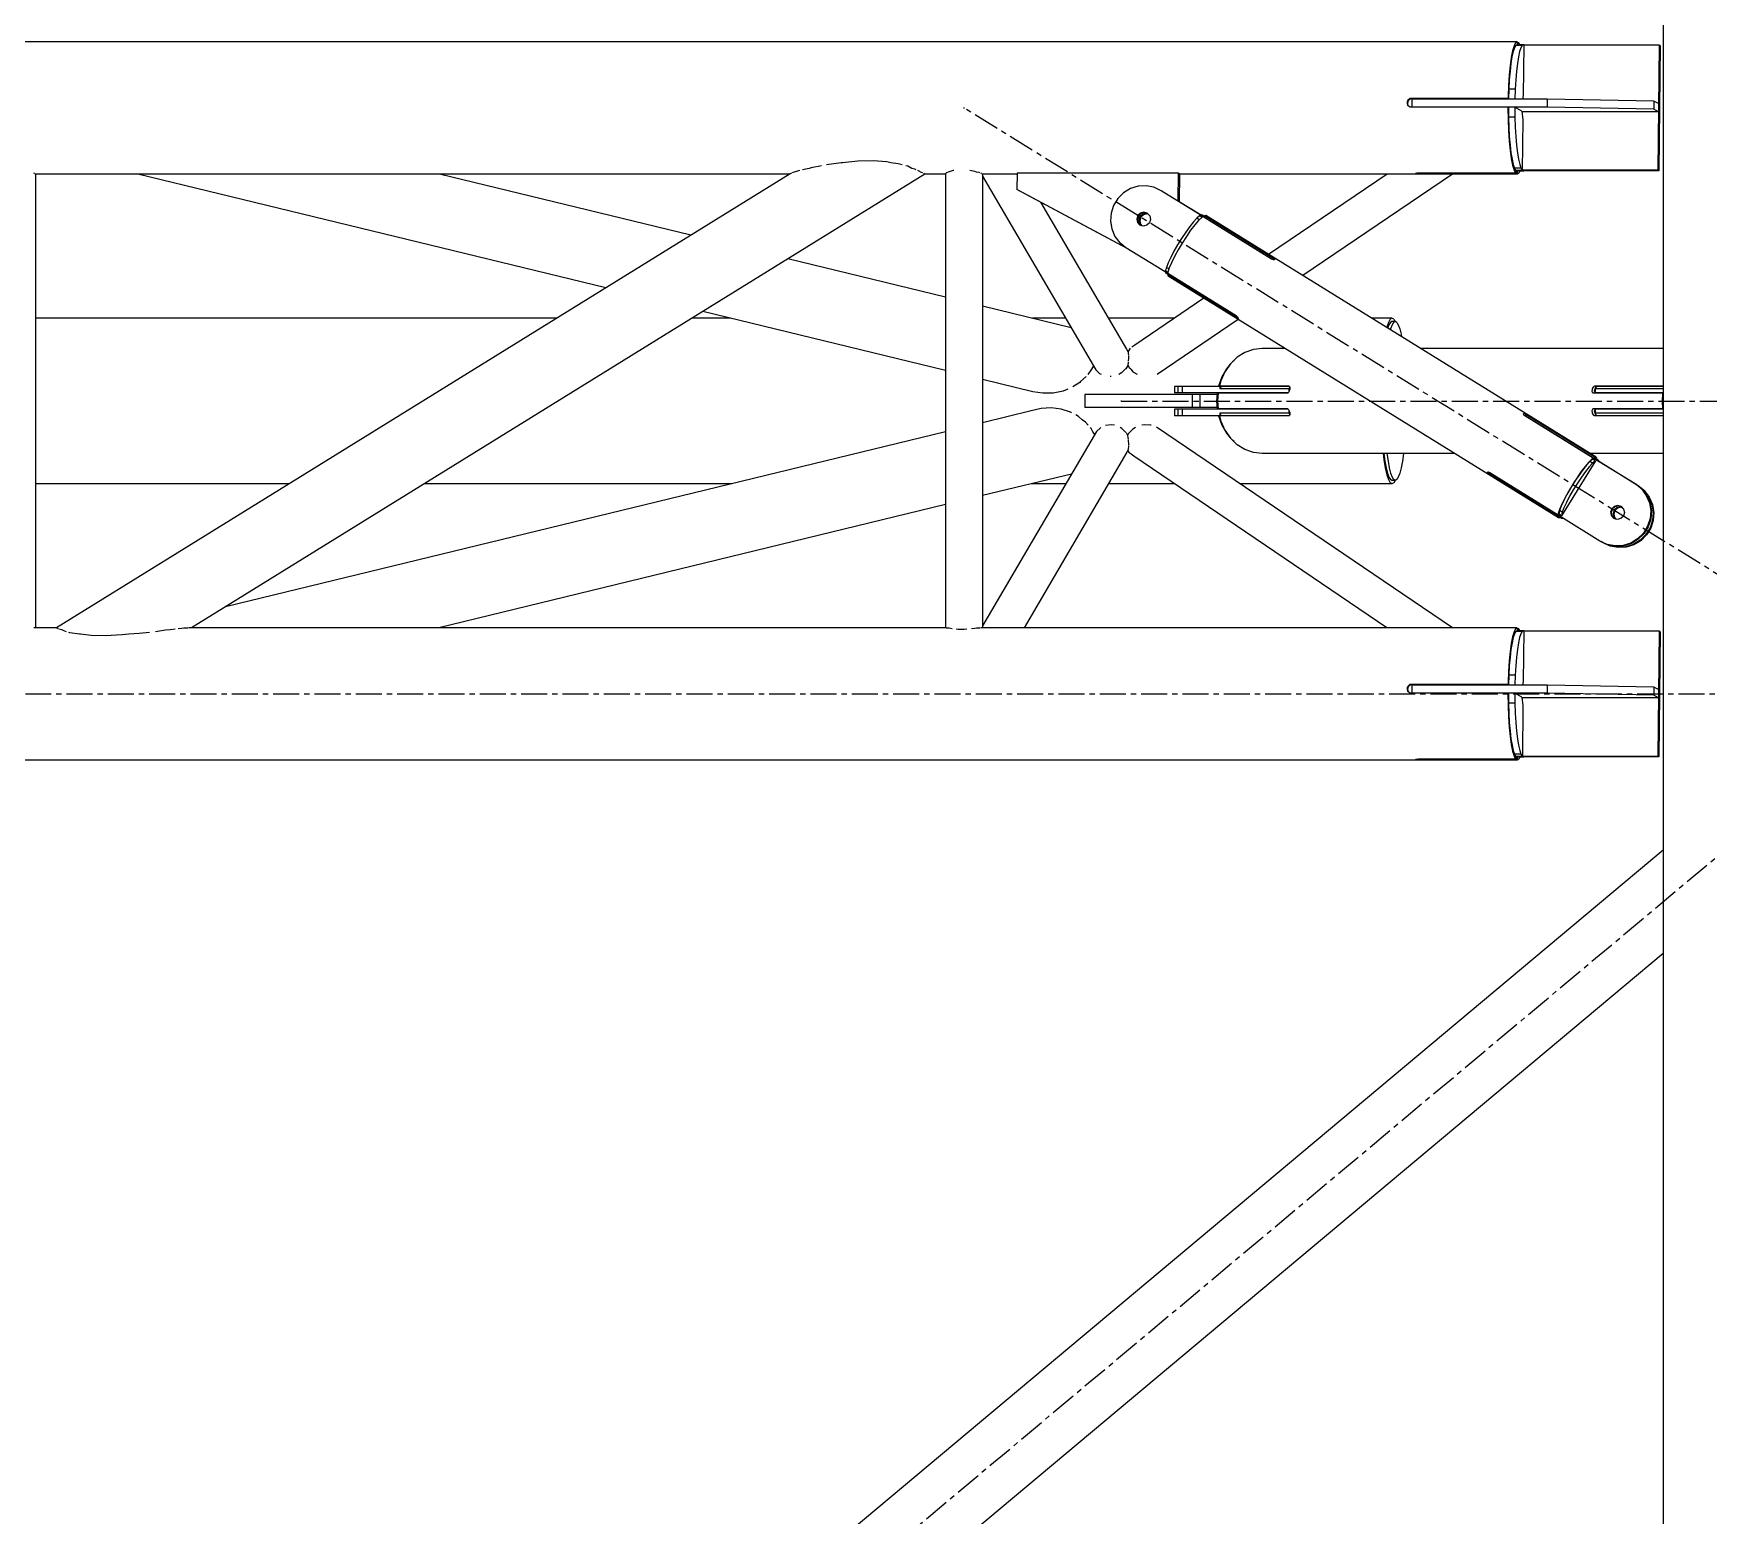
# Model space of a CAD drawing. Header units: millimetres. Extents: x 5143 to 30813, y 232 to 21408.
# Drawn here: x 11263 to 11778, y 13758 to 14213 of the extents above; entities that cross this region are included whole.
import ezdxf

# ---------------------------------------------------------------- set-up
doc = ezdxf.new("R2010")
doc.units = ezdxf.units.MM
doc.header["$LTSCALE"] = 0.25
doc.linetypes.add('CENTER', pattern=[50.8, 31.75, -6.35, 6.35, -6.35])
doc.linetypes.add('XKITLINE00', pattern=[0])

msp = doc.modelspace()

# ---------------------------------------------------------------- linework, layer by layer
at = {"color": 8, "linetype": 'XKITLINE00'}
for p, q in [((11763.8, 14354.32), (11763.8, 12689.51)), ((11718.96, 14210.57), (10454.1, 14210.57)), ((11717.16, 14205.83), (11716.82, 14203.32)), ((11717.39, 14205.98), (11717.07, 14203.97)), ((11717.56, 14207.86), (11717.16, 14205.83)), ((11717.76, 14207.6), (11717.39, 14205.98)), ((11718.01, 14209.35), (11717.56, 14207.86)), ((11718.15, 14208.77), (11717.76, 14207.6)), ((11718.48, 14210.27), (11718.01, 14209.35)), ((11718.57, 14209.47), (11718.15, 14208.77)), ((11718.96, 14210.57), (11718.48, 14210.27)), ((11719, 14209.67), (11718.57, 14209.47)), ((11720.55, 14209.47), (11718.57, 14209.47)), ((11718.99, 14210.55), (11718.96, 14210.57)), ((11718.99, 14210.55), (11718.99, 14209.67)), ((11719.37, 14210.32), (11718.99, 14210.32)), ((11720.98, 14209.67), (11719, 14209.67)), ((11719.37, 14205.98), (11719.05, 14203.97)), ((11719.37, 14210.32), (11719.36, 14209.67)), ((11719.45, 14210.27), (11719.37, 14210.32)), ((11719.74, 14207.6), (11719.37, 14205.98)), ((11719.45, 14210.27), (11719.75, 14209.67)), ((11720.14, 14208.77), (11719.74, 14207.6)), ((11720.55, 14209.47), (11720.14, 14208.77)), ((11720.98, 14209.67), (11720.55, 14209.47)), ((11720.98, 14209.67), (11720.81, 14194.11)), ((11762.58, 14209.61), (11720.98, 14209.61)), ((11762.58, 14209.61), (11762.16, 14171.13)), ((11762.92, 14209.42), (11762.51, 14170.94)), ((11762.92, 14209.42), (11762.58, 14209.61)), ((11716.82, 14203.32), (11716.54, 14200.42)), ((11716.79, 14201.6), (11716.57, 14198.94)), ((11717.07, 14203.97), (11716.79, 14201.6)), ((11718.77, 14201.6), (11718.55, 14198.94)), ((11719.05, 14203.97), (11718.77, 14201.6)), ((11716.33, 14197.22), (11716.21, 14193.8)), ((11716.41, 14196.06), (11716.31, 14193.03)), ((11716.54, 14200.42), (11716.33, 14197.22)), ((11716.57, 14198.94), (11716.41, 14196.06)), ((11718.39, 14196.06), (11716.41, 14196.06)), ((11718.39, 14196.06), (11718.3, 14193.03)), ((11718.55, 14198.94), (11718.39, 14196.06)), ((11685.18, 14192.2), (11685.13, 14191.85)), ((11685.13, 14191.85), (11685.17, 14191.51)), ((11685.17, 14191.51), (11685.3, 14191.18)), ((11685.32, 14192.53), (11685.18, 14192.2)), ((11685.34, 14192.11), (11685.29, 14191.76)), ((11685.29, 14191.76), (11685.33, 14191.41)), ((11685.3, 14191.18), (11685.51, 14190.9)), ((11685.54, 14192.8), (11685.32, 14192.53)), ((11685.33, 14191.41), (11685.46, 14191.09)), ((11685.48, 14192.43), (11685.34, 14192.11)), ((11685.46, 14191.09), (11685.67, 14190.81)), ((11685.7, 14192.71), (11685.48, 14192.43)), ((11685.79, 14190.69), (11685.51, 14190.9)), ((11685.81, 14193.02), (11685.54, 14192.8)), ((11685.88, 14190.65), (11685.67, 14190.81)), ((11685.98, 14192.93), (11685.7, 14192.71)), ((11686.11, 14190.55), (11685.79, 14190.69)), ((11686.14, 14193.15), (11685.81, 14193.02)), ((11686.3, 14193.06), (11685.98, 14192.93)), ((11686.45, 14190.51), (11686.11, 14190.55)), ((11686.49, 14193.2), (11686.14, 14193.15)), ((11686.3, 14193.06), (11686.14, 14193.15)), ((11686.65, 14193.11), (11686.3, 14193.06)), ((11716.17, 14190.51), (11686.45, 14190.51)), ((11686.65, 14193.11), (11686.49, 14193.2)), ((11716.2, 14193.2), (11686.49, 14193.2)), ((11686.61, 14193.03), (11686.58, 14190.54)), ((11716.29, 14190.54), (11686.58, 14190.54)), ((11686.63, 14190.51), (11686.58, 14190.54)), ((11716.31, 14193.03), (11686.61, 14193.03)), ((11716.32, 14193.11), (11686.65, 14193.11)), ((11689.11, 14193.11), (11689.11, 14193.03)), ((11716.17, 14190.51), (11716.16, 14190.27)), ((11716.29, 14190.44), (11716.17, 14190.51)), ((11716.21, 14193.8), (11716.2, 14193.2)), ((11716.32, 14193.13), (11716.2, 14193.2)), ((11718.27, 14190.54), (11716.29, 14190.54)), ((11716.29, 14190.54), (11716.32, 14187.44)), ((11716.32, 14193.03), (11716.31, 14193.03)), ((11718.3, 14193.03), (11716.31, 14193.03)), ((11720.41, 14189.32), (11718.27, 14190.54)), ((11718.27, 14190.54), (11718.3, 14187.44)), ((11728.18, 14190.54), (11718.28, 14190.54)), ((11728.21, 14193.03), (11718.3, 14193.03)), ((11718.3, 14193.03), (11718.3, 14193.03)), ((11720.81, 14194.11), (11720.64, 14193.03)), ((11728.21, 14193.03), (11728.18, 14190.54)), ((11760.98, 14189.91), (11728.18, 14190.54)), ((11761.01, 14192.4), (11728.21, 14193.03)), ((11761.01, 14192.4), (11760.98, 14189.91)), ((11762.38, 14191.62), (11761.01, 14192.4)), ((11762.38, 14191.62), (11762.36, 14189.13)), ((11716.16, 14190.27), (11716.21, 14186.75)), ((11716.21, 14186.75), (11716.33, 14183.33)), ((11718.3, 14187.44), (11716.32, 14187.44)), ((11716.32, 14187.44), (11716.41, 14184.42)), ((11718.3, 14187.44), (11718.39, 14184.42)), ((11720.41, 14189.32), (11720.73, 14186.63)), ((11762.36, 14189.13), (11720.44, 14189.13)), ((11720.73, 14186.63), (11720.56, 14171.07)), ((11762.36, 14189.13), (11760.98, 14189.91)), ((11716.33, 14183.33), (11716.54, 14180.12)), ((11716.41, 14184.42), (11716.57, 14181.54)), ((11716.54, 14180.12), (11716.82, 14177.23)), ((11716.57, 14181.54), (11716.8, 14178.89)), ((11718.39, 14184.42), (11718.55, 14181.54)), ((11718.55, 14181.54), (11718.78, 14178.89)), ((11716.8, 14178.89), (11717.07, 14176.53)), ((11716.82, 14177.23), (11717.16, 14174.72)), ((11717.07, 14176.53), (11717.4, 14174.52)), ((11718.78, 14178.89), (11719.06, 14176.53)), ((11719.06, 14176.53), (11719.38, 14174.52)), ((11263.44, 14170.15), (11263.13, 14170.25)), ((11263.44, 14170.15), (11263.6, 14169.98)), ((11263.72, 14169.99), (11263.6, 14169.98)), ((11263.72, 14169.99), (11263.64, 14170)), ((11263.72, 14169.99), (11263.72, 14030.57)), ((11495.45, 14169.97), (11263.72, 14169.97)), ((11495.62, 14170.09), (11270.09, 14030.57)), ((11438.93, 14135.02), (11295.16, 14169.97)), ((11536.96, 14169.99), (11311.58, 14030.57)), ((11465.09, 14151.2), (11387.85, 14169.97)), ((11495.96, 14170.25), (11495.62, 14170.09)), ((11496.41, 14170.48), (11496.15, 14170.35)), ((11496.8, 14170.56), (11496.41, 14170.48)), ((11498.5, 14171.11), (11496.8, 14170.56)), ((11501.41, 14171.74), (11499.37, 14171.31)), ((11502.06, 14171.92), (11501.41, 14171.74)), ((11505.2, 14172.55), (11502.06, 14171.92)), ((11511.27, 14173.45), (11506.8, 14172.85)), ((11511.69, 14173.48), (11511.27, 14173.45)), ((11516.36, 14173.97), (11511.69, 14173.48)), ((11521.11, 14174.07), (11516.36, 14173.97)), ((11525.25, 14173.75), (11521.11, 14174.07)), ((11526.49, 14173.48), (11525.25, 14173.75)), ((11528.81, 14173.16), (11526.49, 14173.48)), ((11530, 14172.85), (11528.81, 14173.16)), ((11531.71, 14172.4), (11531.13, 14172.55)), ((11532.99, 14171.74), (11531.71, 14172.4)), ((11533.86, 14171.53), (11532.99, 14171.74)), ((11534.33, 14171.31), (11533.86, 14171.53)), ((11535.46, 14170.79), (11534.77, 14171.11)), ((11535.46, 14170.79), (11535.62, 14170.56)), ((11536.32, 14170.35), (11535.62, 14170.56)), ((11536.56, 14170.25), (11536.73, 14169.98)), ((11536.96, 14169.99), (11536.73, 14169.98)), ((11536.96, 14169.99), (11536.93, 14170)), ((11543.31, 14169.97), (11536.94, 14169.97)), ((11543.45, 14170.25), (11543.31, 14170.11)), ((11543.31, 14170.11), (11543.31, 14030.57)), ((11543.59, 14170.4), (11543.54, 14170.35)), ((11544.16, 14170.57), (11543.59, 14170.4)), ((11544.4, 14170.71), (11544.16, 14170.57)), ((11545.66, 14171.08), (11544.4, 14170.71)), ((11545.88, 14171.11), (11545.66, 14171.08)), ((11552.36, 14170.77), (11550.77, 14171.12)), ((11552.87, 14170.57), (11552.36, 14170.77)), ((11553.62, 14170.43), (11552.87, 14170.57)), ((11553.84, 14170.35), (11553.62, 14170.43)), ((11554.43, 14170.15), (11554.13, 14170.25)), ((11554.43, 14170.15), (11554.59, 14169.99)), ((11554.71, 14169.99), (11554.59, 14169.99)), ((11554.71, 14169.99), (11554.62, 14170)), ((11554.71, 14169.99), (11554.71, 14030.57)), ((11565.29, 14169.97), (11554.71, 14169.97)), ((11565.29, 14170.22), (11565.24, 14165.23)), ((11614.82, 14170.22), (11565.29, 14170.22)), ((11614.82, 14170.22), (11614.72, 14161.71)), ((11615.23, 14169.98), (11614.82, 14170.22)), ((11615.23, 14169.98), (11615.14, 14161.46)), ((11718.96, 14169.97), (11615.24, 14169.97)), ((11678.99, 14169.97), (11642.57, 14145.27)), ((11699.07, 14169.97), (11653.07, 14138.78)), ((11687.78, 14170.17), (11687.69, 14170.14)), ((11687.69, 14170.14), (11687.69, 14170.11)), ((11687.79, 14170.08), (11687.69, 14170.11)), ((11687.95, 14170.2), (11687.78, 14170.17)), ((11687.97, 14170.05), (11687.79, 14170.08)), ((11688.2, 14170.21), (11687.95, 14170.2)), ((11688.22, 14170.03), (11687.97, 14170.05)), ((11688.51, 14170.23), (11688.2, 14170.21)), ((11688.52, 14170.01), (11688.22, 14170.03)), ((11688.85, 14170.23), (11688.51, 14170.23)), ((11688.86, 14170), (11688.52, 14170.01)), ((11718.56, 14170.23), (11688.85, 14170.23)), ((11688.87, 14170.23), (11688.86, 14170)), ((11689.22, 14170), (11688.86, 14170)), ((11689.22, 14170.23), (11689.22, 14170)), ((11718.93, 14170), (11689.22, 14170)), ((11717.16, 14174.72), (11717.56, 14172.69)), ((11717.4, 14174.52), (11717.77, 14172.92)), ((11717.56, 14172.69), (11718.01, 14171.2)), ((11717.77, 14172.92), (11718.16, 14171.76)), ((11718.01, 14171.2), (11718.48, 14170.28)), ((11720.15, 14171.76), (11718.16, 14171.76)), ((11718.16, 14171.76), (11718.58, 14171.07)), ((11718.56, 14170.23), (11718.48, 14170.28)), ((11718.57, 14171.09), (11718.56, 14170.23)), ((11762.51, 14170.94), (11718.57, 14170.94)), ((11720.56, 14171.07), (11718.58, 14171.07)), ((11718.93, 14170.94), (11718.93, 14170.88)), ((11718.94, 14170.88), (11718.93, 14170)), ((11720.91, 14170.88), (11718.93, 14170.88)), ((11718.96, 14169.97), (11718.93, 14170)), ((11719.45, 14170.28), (11718.96, 14169.97)), ((11719.38, 14174.52), (11719.75, 14172.92)), ((11719.75, 14170.88), (11719.45, 14170.28)), ((11719.75, 14172.92), (11720.15, 14171.76)), ((11720.15, 14171.76), (11720.56, 14171.07)), ((11762.16, 14171.13), (11720.56, 14171.13)), ((11720.91, 14170.94), (11720.91, 14170.88)), ((11721.02, 14170.94), (11720.91, 14170.88)), ((11762.51, 14170.94), (11762.16, 14171.13)), ((11554.71, 14169.34), (11589.55, 14109.83)), ((11565.65, 14165), (11565.24, 14165.23)), ((11599.16, 14147.12), (11565.24, 14165.23)), ((11565.65, 14165.01), (11565.65, 14165)), ((11599.32, 14147.02), (11565.65, 14165)), ((11600.14, 14165.5), (11598.02, 14164.23)), ((11602.5, 14166.23), (11600.14, 14165.5)), ((11604.96, 14166.37), (11602.5, 14166.23)), ((11607.37, 14165.91), (11604.96, 14166.37)), ((11609.6, 14164.88), (11607.37, 14165.91)), ((11622.44, 14156.94), (11609.6, 14164.88)), ((11572.5, 14161.36), (11598.97, 14116.15)), ((11594.95, 14160.37), (11594.18, 14158.01)), ((11596.25, 14162.49), (11594.95, 14160.37)), ((11598.02, 14164.23), (11596.25, 14162.49)), ((11621.84, 14157.36), (11615.14, 14161.5)), ((11621.84, 14157.35), (11615.14, 14161.49)), ((11594.18, 14158.01), (11593.99, 14155.54)), ((11593.99, 14155.54), (11594.4, 14153.11)), ((11602.38, 14157.24), (11602.06, 14156.17)), ((11602.06, 14156.17), (11602.3, 14155.09)), ((11602.59, 14157.12), (11602.26, 14156.05)), ((11602.26, 14156.05), (11602.51, 14154.98)), ((11602.3, 14155.09), (11603.06, 14154.29)), ((11602.63, 14157.03), (11602.33, 14155.96)), ((11602.33, 14155.96), (11602.6, 14154.89)), ((11603.19, 14158), (11602.38, 14157.24)), ((11602.51, 14154.98), (11603.19, 14154.25)), ((11603.39, 14157.88), (11602.59, 14157.12)), ((11602.6, 14154.89), (11603.25, 14154.23)), ((11603.42, 14157.82), (11602.63, 14157.03)), ((11603.04, 14156.8), (11602.74, 14155.73)), ((11602.74, 14155.73), (11603.02, 14154.66)), ((11603.14, 14156.81), (11602.81, 14155.74)), ((11602.81, 14155.74), (11603.06, 14154.66)), ((11603.34, 14156.69), (11603.02, 14155.62)), ((11603.02, 14155.62), (11603.27, 14154.55)), ((11603.02, 14154.66), (11603.51, 14154.15)), ((11603.83, 14157.58), (11603.04, 14156.8)), ((11603.06, 14154.66), (11603.55, 14154.14)), ((11603.94, 14157.57), (11603.14, 14156.81)), ((11604.26, 14158.26), (11603.19, 14158)), ((11603.27, 14154.55), (11603.68, 14154.1)), ((11604.15, 14157.45), (11603.34, 14156.69)), ((11604.47, 14158.14), (11603.39, 14157.88)), ((11604.48, 14158.11), (11603.42, 14157.82)), ((11604.9, 14157.87), (11603.83, 14157.58)), ((11605.02, 14157.83), (11603.94, 14157.57)), ((11605.22, 14157.72), (11604.15, 14157.45)), ((11605.31, 14157.95), (11604.26, 14158.26)), ((11605.39, 14157.87), (11604.47, 14158.14)), ((11605.4, 14157.86), (11604.48, 14158.11)), ((11605.55, 14157.69), (11604.9, 14157.87)), ((11605.58, 14157.66), (11605.02, 14157.83)), ((11605.99, 14155), (11605.18, 14154.24)), ((11605.65, 14157.59), (11605.22, 14157.72)), ((11605.31, 14157.95), (11606.07, 14157.14)), ((11606.31, 14156.07), (11605.99, 14155)), ((11606.07, 14157.14), (11606.31, 14156.07)), ((11619.53, 14155.3), (11618.37, 14153.85)), ((11619.92, 14154.38), (11618.65, 14152.71)), ((11620.55, 14156.42), (11619.53, 14155.3)), ((11621.07, 14155.72), (11619.92, 14154.38)), ((11621.39, 14157.14), (11620.55, 14156.42)), ((11621.31, 14155.95), (11620.55, 14156.42)), ((11622.04, 14156.66), (11621.07, 14155.72)), ((11622.09, 14156.7), (11621.39, 14157.14)), ((11621.86, 14157.4), (11621.82, 14157.32)), ((11622.06, 14157.43), (11621.86, 14157.4)), ((11622.7, 14156.88), (11621.86, 14157.4)), ((11622.41, 14156.92), (11622.04, 14156.66)), ((11622.22, 14157.39), (11622.06, 14157.43)), ((11622.77, 14156.99), (11622.06, 14157.43)), ((11622.8, 14157.03), (11622.22, 14157.39)), ((11643.41, 14143.93), (11622.41, 14156.92)), ((11622.44, 14156.94), (11622.43, 14156.91)), ((11622.54, 14156.88), (11622.44, 14156.94)), ((11622.54, 14156.88), (11622.51, 14156.85)), ((11643.53, 14143.89), (11622.54, 14156.88)), ((11622.89, 14157.18), (11622.66, 14156.81)), ((11622.7, 14156.88), (11622.66, 14156.81)), ((11623.27, 14157.22), (11622.89, 14157.18)), ((11643.89, 14144.19), (11622.89, 14157.18)), ((11743.21, 14083.02), (11623.27, 14157.22)), ((11594.4, 14153.11), (11595.37, 14150.84)), ((11595.37, 14150.84), (11596.86, 14148.89)), ((11604.11, 14153.98), (11603.06, 14154.29)), ((11605.18, 14154.24), (11604.11, 14153.98)), ((11615.85, 14150.23), (11614.62, 14148.24)), ((11617.12, 14152.13), (11615.85, 14150.23)), ((11617.33, 14150.8), (11616.01, 14148.75)), ((11618.37, 14153.85), (11617.12, 14152.13)), ((11618.65, 14152.71), (11617.33, 14150.8)), ((11598.77, 14147.35), (11596.86, 14148.89)), ((11611.62, 14139.41), (11598.77, 14147.35)), ((11612.52, 14144.38), (11611.75, 14142.7)), ((11613.49, 14146.26), (11612.52, 14144.38)), ((11613.66, 14144.62), (11612.75, 14142.76)), ((11614.62, 14148.24), (11613.49, 14146.26)), ((11614.77, 14146.66), (11613.66, 14144.62)), ((11616.01, 14148.75), (11614.77, 14146.66)), ((11643.89, 14144.19), (11643.64, 14143.8)), ((11644.1, 14144.06), (11643.88, 14143.71)), ((11644.1, 14144.06), (11643.89, 14144.19)), ((11644.27, 14143.93), (11644.1, 14144.06)), ((11543.31, 14132.18), (11494.87, 14143.95)), ((11611, 14139.79), (11610.96, 14139.74)), ((11610.96, 14139.74), (11611.02, 14139.55)), ((11611.8, 14139.22), (11610.96, 14139.74)), ((11611.23, 14141.31), (11610.97, 14140.26)), ((11611.67, 14139.83), (11610.97, 14140.26)), ((11611.02, 14139.55), (11611.13, 14139.44)), ((11611.74, 14139.11), (11611.02, 14139.55)), ((11611.72, 14139.08), (11611.13, 14139.44)), ((11611.75, 14142.7), (11611.23, 14141.31)), ((11611.98, 14140.84), (11611.23, 14141.31)), ((11611.84, 14139.28), (11611.61, 14138.91)), ((11611.61, 14138.91), (11611.76, 14138.58)), ((11632.61, 14125.92), (11611.61, 14138.91)), ((11611.64, 14139.43), (11611.62, 14139.41)), ((11611.72, 14139.35), (11611.62, 14139.41)), ((11611.68, 14139.87), (11611.63, 14139.44)), ((11632.62, 14126.45), (11611.63, 14139.44)), ((11612.08, 14141.15), (11611.68, 14139.87)), ((11611.73, 14139.38), (11611.72, 14139.35)), ((11632.71, 14126.36), (11611.72, 14139.35)), ((11611.84, 14139.28), (11611.8, 14139.22)), ((11612.75, 14142.76), (11612.08, 14141.15)), ((11643.64, 14143.8), (11643.41, 14143.93)), ((11643.53, 14143.89), (11643.51, 14143.87)), ((11643.64, 14143.83), (11643.53, 14143.89)), ((11643.64, 14143.83), (11643.63, 14143.81)), ((11643.88, 14143.71), (11643.64, 14143.8)), ((11644.1, 14143.65), (11643.88, 14143.71)), ((11644.27, 14143.64), (11644.1, 14143.65)), ((11644.4, 14143.83), (11644.27, 14143.93)), ((11644.39, 14143.67), (11644.27, 14143.64)), ((11644.44, 14143.75), (11644.39, 14143.67)), ((11644.4, 14143.83), (11644.44, 14143.78)), ((11644.44, 14143.78), (11644.44, 14143.75)), ((11731.7, 14064.39), (11611.76, 14138.58)), ((11581.97, 14122.77), (11554.71, 14129.4)), ((11622.71, 14131.81), (11601.46, 14117.39)), ((11423.83, 14125.67), (11263.72, 14125.67)), ((11477.35, 14125.67), (11465.32, 14125.67)), ((11543.31, 14109.64), (11468.72, 14127.77)), ((11580.27, 14125.67), (11570.04, 14125.67)), ((11613.69, 14125.67), (11593.39, 14125.67)), ((11633.21, 14125.31), (11608.34, 14108.45)), ((11632.84, 14126.3), (11632.61, 14125.92)), ((11632.83, 14125.79), (11632.61, 14125.92)), ((11632.84, 14126.3), (11632.62, 14126.45)), ((11632.72, 14126.39), (11632.71, 14126.36)), ((11632.82, 14126.3), (11632.71, 14126.36)), ((11632.83, 14126.31), (11632.82, 14126.3)), ((11633.03, 14126.13), (11632.83, 14125.79)), ((11633.01, 14125.69), (11632.83, 14125.79)), ((11633.03, 14126.13), (11632.84, 14126.3)), ((11633.16, 14125.63), (11633.01, 14125.69)), ((11633.03, 14126.13), (11633.18, 14125.97)), ((11633.22, 14125.61), (11633.16, 14125.63)), ((11633.18, 14125.97), (11633.27, 14125.81)), ((11633.25, 14125.62), (11633.22, 14125.61)), ((11633.29, 14125.69), (11633.25, 14125.62)), ((11633.27, 14125.81), (11633.29, 14125.69)), ((11680.51, 14125.67), (11674.25, 14125.67)), ((11679.43, 14124.43), (11678.92, 14122.91)), ((11679.56, 14123.69), (11679.17, 14122.63)), ((11679.96, 14125.36), (11679.43, 14124.43)), ((11680.03, 14124.43), (11679.56, 14123.69)), ((11680.51, 14125.67), (11679.96, 14125.36)), ((11680.51, 14124.67), (11680.03, 14124.43)), ((11680.55, 14123.69), (11680.1, 14122.47)), ((11681.06, 14125.36), (11680.51, 14125.67)), ((11681.5, 14124.67), (11680.51, 14124.67)), ((11681.02, 14124.43), (11680.55, 14123.69)), ((11681.5, 14124.67), (11681.02, 14124.43)), ((11681.06, 14125.36), (11681.45, 14124.67)), ((11681.98, 14124.43), (11681.5, 14124.67)), ((11681.98, 14124.43), (11682.45, 14123.69)), ((11682.45, 14123.69), (11682.9, 14122.47)), ((11678.92, 14122.91), (11678.9, 14122.8)), ((11680.1, 14122.47), (11680.01, 14122.11)), ((11682.9, 14122.47), (11683.32, 14120.8)), ((11683.32, 14120.8), (11683.48, 14119.97)), ((11598.97, 14116.15), (11599.34, 14115.44)), ((11599.34, 14115.44), (11599.39, 14115.35)), ((11600.09, 14116.46), (11599.4, 14115.48)), ((11599.42, 14115.27), (11599.49, 14115.12)), ((11599.54, 14113.57), (11599.47, 14112.46)), ((11599.49, 14115.12), (11599.48, 14115.01)), ((11599.48, 14115.01), (11599.54, 14114.23)), ((11599.57, 14113.76), (11599.54, 14113.57)), ((11599.55, 14114.06), (11599.57, 14113.76)), ((11601.46, 14117.39), (11600.61, 14116.81)), ((11632.98, 14113.7), (11630.9, 14111.69)), ((11635.34, 14115.2), (11632.98, 14113.7)), ((11637.91, 14116.11), (11635.34, 14115.2)), ((11640.58, 14116.42), (11637.91, 14116.11)), ((11647.58, 14116.42), (11640.58, 14116.42)), ((11763.8, 14116.42), (11689.21, 14116.42)), ((11588.19, 14110.01), (11587.07, 14108.46)), ((11588.81, 14111.11), (11588.19, 14110.01)), ((11590.79, 14108.67), (11589.55, 14109.83)), ((11591.26, 14108.46), (11590.79, 14108.67)), ((11597.43, 14108.9), (11596.59, 14108.46)), ((11598.57, 14110.02), (11597.43, 14108.9)), ((11598.69, 14110.14), (11598.57, 14110.02)), ((11599.32, 14111.22), (11598.69, 14110.14)), ((11599.36, 14111.56), (11599.32, 14111.22)), ((11599.34, 14111.38), (11599.78, 14110.49)), ((11599.43, 14111.82), (11599.36, 14111.56)), ((11599.45, 14112.23), (11599.43, 14111.82)), ((11600.26, 14110.02), (11599.78, 14110.49)), ((11600.26, 14110.02), (11601.03, 14109.18)), ((11602.27, 14108.46), (11601.03, 14109.18)), ((11629.2, 14109.25), (11627.94, 14106.46)), ((11629.63, 14110.19), (11628.19, 14107.67)), ((11630.9, 14111.69), (11629.2, 14109.25)), ((11630.84, 14111.6), (11629.63, 14110.19)), ((11631.46, 14112.33), (11630.98, 14111.77)), ((11631.97, 14112.73), (11631.46, 14112.33)), ((11570.14, 14103.11), (11554.71, 14106.87)), ((11573.27, 14102.64), (11570.14, 14103.11)), ((11579.46, 14103.32), (11576.43, 14102.71)), ((11580.88, 14103.89), (11579.46, 14103.32)), ((11584.57, 14106), (11582.48, 14104.6)), ((11584.79, 14106.23), (11584.57, 14106)), ((11586.53, 14107.77), (11584.79, 14106.23)), ((11594.1, 14107.75), (11593.89, 14107.77)), ((11594.23, 14107.77), (11594.1, 14107.75)), ((11613.71, 14104.77), (11613.71, 14102.77)), ((11648.98, 14104.77), (11613.71, 14104.77)), ((11614.7, 14104.77), (11614.7, 14102.77)), ((11616.04, 14104.77), (11616.04, 14102.77)), ((11628.19, 14107.67), (11627.2, 14104.87)), ((11627.53, 14104.87), (11627.2, 14104.87)), ((11627.94, 14106.46), (11627.53, 14104.87)), ((11648.77, 14104.87), (11627.53, 14104.87)), ((11627.62, 14104.77), (11627.62, 14103.97)), ((11628.01, 14104.77), (11627.62, 14103.97)), ((11648.86, 14103.97), (11627.62, 14103.97)), ((11628.49, 14107.67), (11628.19, 14107.67)), ((11648.81, 14103.05), (11648.67, 14102.85)), ((11648.93, 14104.83), (11648.77, 14104.87)), ((11648.92, 14103.32), (11648.81, 14103.05)), ((11649.12, 14104.5), (11648.86, 14103.97)), ((11648.86, 14103.97), (11648.86, 14103.16)), ((11648.95, 14103.43), (11648.92, 14103.32)), ((11648.93, 14104.83), (11649.04, 14104.7)), ((11649.03, 14103.62), (11648.95, 14103.43)), ((11649.11, 14103.93), (11649.03, 14103.62)), ((11649.04, 14104.7), (11649.12, 14104.5)), ((11649.14, 14104.23), (11649.11, 14103.93)), ((11649.12, 14104.5), (11649.14, 14104.23)), ((11741.98, 14103.62), (11741.96, 14103.43)), ((11741.96, 14103.43), (11741.97, 14103.32)), ((11741.97, 14103.32), (11742.03, 14103.05)), ((11742.06, 14103.93), (11741.98, 14103.62)), ((11742.03, 14103.05), (11742.14, 14102.85)), ((11742.18, 14104.23), (11742.06, 14103.93)), ((11742.34, 14104.5), (11742.18, 14104.23)), ((11742.52, 14104.7), (11742.34, 14104.5)), ((11742.7, 14104.83), (11742.52, 14104.7)), ((11742.72, 14103.62), (11742.69, 14103.32)), ((11742.69, 14103.32), (11742.69, 14103.26)), ((11742.69, 14103.26), (11742.75, 14103.05)), ((11742.88, 14104.87), (11742.7, 14104.83)), ((11743.44, 14104.83), (11742.7, 14104.83)), ((11742.8, 14103.93), (11742.72, 14103.62)), ((11742.75, 14103.05), (11742.85, 14102.85)), ((11742.92, 14104.23), (11742.8, 14103.93)), ((11763.8, 14104.87), (11742.88, 14104.87)), ((11743.08, 14104.5), (11742.92, 14104.23)), ((11743.36, 14104.77), (11742.96, 14103.97)), ((11763.8, 14103.97), (11742.96, 14103.97)), ((11742.96, 14103.97), (11742.96, 14102.77)), ((11743.26, 14104.7), (11743.08, 14104.5)), ((11743.35, 14104.77), (11743.26, 14104.7)), ((11743.44, 14104.83), (11743.36, 14104.77)), ((11763.8, 14104.77), (11743.36, 14104.77)), ((11743.62, 14104.87), (11743.44, 14104.83)), ((11572.67, 14097.97), (11569.66, 14097.26)), ((11575.77, 14098.15), (11572.67, 14097.97)), ((11576.43, 14102.71), (11573.27, 14102.64)), ((11578.83, 14097.78), (11575.77, 14098.15)), ((11581.69, 14096.89), (11578.83, 14097.78)), ((11586.15, 14102.27), (11586.15, 14098.27)), ((11624.24, 14102.27), (11586.15, 14102.27)), ((11626.73, 14098.27), (11586.15, 14098.27)), ((11648.58, 14102.77), (11613.71, 14102.77)), ((11613.71, 14097.77), (11613.71, 14095.77)), ((11648.58, 14097.77), (11613.71, 14097.77)), ((11614.7, 14097.77), (11614.7, 14095.77)), ((11616.04, 14097.77), (11616.04, 14095.77)), ((11619.09, 14102.27), (11619.09, 14098.27)), ((11621.52, 14102.27), (11621.52, 14098.27)), ((11626.73, 14102.27), (11624.24, 14102.27)), ((11626.65, 14101.48), (11626.61, 14100.27)), ((11626.61, 14100.27), (11626.65, 14099.07)), ((11626.77, 14102.67), (11626.65, 14101.48)), ((11627, 14101.48), (11626.65, 14101.48)), ((11626.65, 14099.07), (11626.77, 14097.87)), ((11627, 14099.07), (11626.65, 14099.07)), ((11627.1, 14102.67), (11626.77, 14102.67)), ((11627.1, 14097.87), (11626.77, 14097.87)), ((11627.1, 14102.67), (11626.9, 14100.27)), ((11626.9, 14100.27), (11627.1, 14097.87)), ((11648.34, 14102.67), (11627.1, 14102.67)), ((11648.34, 14097.87), (11627.1, 14097.87)), ((11648.51, 14102.72), (11648.34, 14102.67)), ((11648.51, 14097.83), (11648.34, 14097.87)), ((11648.67, 14102.85), (11648.51, 14102.72)), ((11648.67, 14097.7), (11648.51, 14097.83)), ((11742.28, 14102.72), (11742.14, 14102.85)), ((11742.28, 14097.83), (11742.14, 14097.7)), ((11742.99, 14102.72), (11742.28, 14102.72)), ((11742.44, 14102.67), (11742.28, 14102.72)), ((11742.44, 14097.87), (11742.28, 14097.83)), ((11742.99, 14097.83), (11742.28, 14097.83)), ((11763.8, 14102.67), (11742.44, 14102.67)), ((11763.8, 14097.87), (11742.44, 14097.87)), ((11742.99, 14102.72), (11742.85, 14102.85)), ((11742.99, 14097.83), (11742.85, 14097.7)), ((11763.8, 14102.77), (11742.96, 14102.77)), ((11763.8, 14097.77), (11742.96, 14097.77)), ((11742.96, 14097.77), (11742.96, 14096.58)), ((11743.15, 14102.67), (11742.99, 14102.72)), ((11743.15, 14097.87), (11742.99, 14097.83)), ((11763.69, 14102.67), (11763.49, 14100.27)), ((11763.49, 14100.27), (11763.69, 14097.87)), ((11569.66, 14097.26), (11554.71, 14093.62)), ((11569.66, 14097.26), (11569.58, 14097.22)), ((11582.04, 14096.69), (11581.69, 14096.89)), ((11584.2, 14095.52), (11583.32, 14095.99)), ((11585.3, 14094.54), (11584.2, 14095.52)), ((11586.35, 14093.76), (11585.3, 14094.54)), ((11586.35, 14093.76), (11587.18, 14092.81)), ((11594.23, 14093), (11592.48, 14092.8)), ((11595.26, 14092.81), (11594.23, 14093)), ((11604.37, 14092.98), (11603.62, 14092.81)), ((11606.32, 14092.88), (11604.37, 14092.98)), ((11606.53, 14092.81), (11606.32, 14092.88)), ((11614.7, 14095.77), (11613.71, 14095.77)), ((11628.01, 14095.77), (11614.7, 14095.77)), ((11627.53, 14095.67), (11627.2, 14095.67)), ((11627.2, 14095.67), (11628.19, 14092.88)), ((11648.77, 14095.67), (11627.53, 14095.67)), ((11627.53, 14095.67), (11627.94, 14094.09)), ((11648.86, 14096.58), (11627.62, 14096.58)), ((11627.62, 14096.58), (11627.62, 14095.77)), ((11627.62, 14096.58), (11628.01, 14095.77)), ((11627.94, 14094.09), (11629.2, 14091.3)), ((11648.98, 14095.77), (11628.01, 14095.77)), ((11628.49, 14092.88), (11628.19, 14092.88)), ((11628.19, 14092.88), (11629.63, 14090.36)), ((11648.67, 14097.7), (11648.81, 14097.5)), ((11648.93, 14095.72), (11648.77, 14095.67)), ((11648.81, 14097.5), (11648.92, 14097.23)), ((11648.86, 14097.38), (11648.86, 14096.58)), ((11648.86, 14096.58), (11649.12, 14096.05)), ((11648.92, 14097.23), (11648.95, 14097.12)), ((11649.04, 14095.85), (11648.93, 14095.72)), ((11648.95, 14097.12), (11649.03, 14096.93)), ((11649.03, 14096.93), (11649.11, 14096.62)), ((11649.12, 14096.05), (11649.04, 14095.85)), ((11649.11, 14096.62), (11649.14, 14096.32)), ((11649.14, 14096.32), (11649.12, 14096.05)), ((11720.92, 14096.34), (11720.87, 14096.26)), ((11720.87, 14096.26), (11720.89, 14096.14)), ((11720.89, 14096.14), (11720.99, 14096.01)), ((11721.04, 14096.37), (11720.92, 14096.34)), ((11721.15, 14095.86), (11720.99, 14096.01)), ((11721.08, 14096.37), (11721.04, 14096.37)), ((11721.19, 14096.33), (11721.08, 14096.37)), ((11721.36, 14095.71), (11721.15, 14095.86)), ((11721.39, 14096.23), (11721.19, 14096.33)), ((11721.61, 14096.11), (11721.36, 14095.71)), ((11742.35, 14082.72), (11721.36, 14095.71)), ((11721.61, 14096.11), (11721.39, 14096.23)), ((11721.49, 14095.67), (11721.46, 14095.65)), ((11742.48, 14082.69), (11721.49, 14095.67)), ((11721.84, 14095.98), (11721.61, 14096.11)), ((11721.84, 14095.98), (11721.61, 14095.6)), ((11742.83, 14082.99), (11721.84, 14095.98)), ((11741.97, 14097.23), (11741.96, 14097.12)), ((11741.96, 14097.12), (11741.98, 14096.93)), ((11742.03, 14097.5), (11741.97, 14097.23)), ((11741.98, 14096.93), (11742.06, 14096.62)), ((11742.14, 14097.7), (11742.03, 14097.5)), ((11742.06, 14096.62), (11742.18, 14096.32)), ((11742.18, 14096.32), (11742.34, 14096.05)), ((11742.34, 14096.05), (11742.52, 14095.85)), ((11742.7, 14095.72), (11742.52, 14095.85)), ((11742.75, 14097.5), (11742.69, 14097.29)), ((11742.69, 14097.29), (11742.69, 14097.23)), ((11742.69, 14097.23), (11742.72, 14096.93)), ((11742.88, 14095.67), (11742.7, 14095.72)), ((11743.44, 14095.72), (11742.7, 14095.72)), ((11742.72, 14096.93), (11742.8, 14096.62)), ((11742.85, 14097.7), (11742.75, 14097.5)), ((11742.8, 14096.62), (11742.92, 14096.32)), ((11763.8, 14095.67), (11742.88, 14095.67)), ((11742.92, 14096.32), (11743.08, 14096.05)), ((11763.8, 14096.58), (11742.96, 14096.58)), ((11742.96, 14096.58), (11743.36, 14095.77)), ((11743.08, 14096.05), (11743.26, 14095.85)), ((11743.35, 14095.78), (11743.26, 14095.85)), ((11743.44, 14095.72), (11743.36, 14095.77)), ((11763.8, 14095.77), (11743.36, 14095.77)), ((11743.62, 14095.67), (11743.44, 14095.72)), ((11543.31, 14090.85), (11322.05, 14037.05)), ((11589.67, 14090.92), (11554.71, 14031.21)), ((11587.77, 14092.13), (11588.12, 14091.73)), ((11588.12, 14091.73), (11588.63, 14090.73)), ((11588.63, 14090.73), (11589.14, 14090.01)), ((11590.91, 14092.08), (11589.67, 14090.92)), ((11591.03, 14092.13), (11590.91, 14092.08)), ((11597.55, 14091.85), (11597.01, 14092.13)), ((11598.67, 14090.74), (11597.55, 14091.85)), ((11598.81, 14090.6), (11598.67, 14090.74)), ((11598.81, 14090.6), (11599.26, 14089.81)), ((11599.26, 14089.81), (11599.37, 14089.01)), ((11599.59, 14090.33), (11599.28, 14089.72)), ((11599.37, 14089.01), (11599.44, 14088.74)), ((11599.44, 14088.74), (11599.46, 14088.41)), ((11599.47, 14088.23), (11599.55, 14086.99)), ((11600.01, 14090.74), (11599.59, 14090.33)), ((11600.84, 14091.63), (11600.01, 14090.74)), ((11601.74, 14092.13), (11600.84, 14091.63)), ((11699.1, 14030.57), (11608.15, 14092.26)), ((11629.2, 14091.3), (11630.9, 14088.85)), ((11629.63, 14090.36), (11630.84, 14088.94)), ((11632.98, 14086.85), (11630.9, 14088.85)), ((11630.98, 14088.78), (11631.46, 14088.22)), ((11631.97, 14087.82), (11631.46, 14088.22)), ((11599.06, 14084.56), (11567.45, 14030.57)), ((11599.06, 14084.56), (11598.89, 14084.41)), ((11599.27, 14084.95), (11599.06, 14084.56)), ((11599.25, 14085.01), (11599.27, 14084.95)), ((11599.41, 14085.25), (11599.27, 14084.95)), ((11599.29, 14085.08), (11599.8, 14084.32)), ((11599.5, 14085.44), (11599.44, 14085.31)), ((11599.55, 14086.43), (11599.49, 14085.55)), ((11599.49, 14085.55), (11599.5, 14085.44)), ((11599.55, 14086.99), (11599.58, 14086.8)), ((11599.58, 14086.8), (11599.56, 14086.56)), ((11600.36, 14083.91), (11599.8, 14084.32)), ((11601.15, 14083.35), (11600.36, 14083.91)), ((11601.3, 14083.3), (11601.15, 14083.35)), ((11678.97, 14030.57), (11601.15, 14083.35)), ((11635.34, 14085.35), (11632.98, 14086.85)), ((11637.91, 14084.44), (11635.34, 14085.35)), ((11640.58, 14084.12), (11637.91, 14084.44)), ((11699.8, 14084.12), (11640.58, 14084.12)), ((11677.82, 14084.12), (11678.03, 14082.31)), ((11677.99, 14084.12), (11678.31, 14081.83)), ((11678.03, 14082.31), (11678.45, 14079.73)), ((11678.98, 14084.12), (11679.3, 14081.83)), ((11684.02, 14084.12), (11683.71, 14081.83)), ((11741.98, 14082.47), (11741.01, 14081.52)), ((11742.17, 14082.42), (11741.33, 14081.7)), ((11763.8, 14084.12), (11741.42, 14084.12)), ((11742.35, 14082.72), (11741.98, 14082.47)), ((11742.35, 14082.72), (11742.17, 14082.42)), ((11743.01, 14081.9), (11742.17, 14082.42)), ((11742.38, 14082.74), (11742.18, 14082.42)), ((11755.23, 14074.79), (11742.38, 14082.74)), ((11742.83, 14082.99), (11742.6, 14082.61)), ((11742.64, 14082.68), (11742.6, 14082.61)), ((11742.84, 14082.72), (11742.64, 14082.68)), ((11743.48, 14082.16), (11742.64, 14082.68)), ((11743.21, 14083.02), (11742.83, 14082.99)), ((11743.68, 14082.2), (11742.84, 14082.72)), ((11743, 14082.68), (11742.84, 14082.72)), ((11743.84, 14082.16), (11743, 14082.68)), ((11743.21, 14083.02), (11743.35, 14082.69)), ((11743.35, 14082.69), (11743.25, 14082.52)), ((11582.02, 14077.85), (11554.71, 14071.21)), ((11678.31, 14081.83), (11678.69, 14079.75)), ((11678.45, 14079.73), (11678.92, 14077.64)), ((11678.69, 14079.75), (11679.11, 14078.08)), ((11678.92, 14077.64), (11679.43, 14076.12)), ((11679.11, 14078.08), (11679.56, 14076.86)), ((11679.3, 14081.83), (11679.68, 14079.75)), ((11679.68, 14079.75), (11680.1, 14078.08)), ((11680.1, 14078.08), (11680.55, 14076.86)), ((11682.9, 14078.08), (11682.45, 14076.86)), ((11683.32, 14079.75), (11682.9, 14078.08)), ((11683.71, 14081.83), (11683.32, 14079.75)), ((11709.87, 14078.43), (11709.82, 14078.36)), ((11709.82, 14078.36), (11709.84, 14078.24)), ((11709.84, 14078.24), (11709.86, 14078.2)), ((11709.95, 14078.12), (11709.86, 14078.2)), ((11709.98, 14078.46), (11709.87, 14078.43)), ((11710.13, 14077.99), (11709.95, 14078.12)), ((11710.14, 14078.43), (11709.98, 14078.46)), ((11710.34, 14077.85), (11710.13, 14077.99)), ((11710.35, 14078.36), (11710.14, 14078.43)), ((11710.57, 14078.23), (11710.34, 14077.85)), ((11710.56, 14077.7), (11710.34, 14077.85)), ((11710.57, 14078.24), (11710.35, 14078.36)), ((11710.79, 14078.07), (11710.56, 14077.7)), ((11731.55, 14064.72), (11710.56, 14077.7)), ((11731.57, 14065.25), (11710.57, 14078.24)), ((11710.67, 14078.17), (11710.67, 14078.15)), ((11731.56, 14065.22), (11710.67, 14078.15)), ((11743.01, 14081.9), (11732.59, 14065.03)), ((11737.9, 14077.42), (11736.63, 14075.52)), ((11738.59, 14078.52), (11737.27, 14076.61)), ((11739.15, 14079.14), (11737.9, 14077.42)), ((11739.86, 14080.18), (11738.59, 14078.52)), ((11739.98, 14078.62), (11738.74, 14076.9)), ((11740.31, 14080.59), (11739.15, 14079.14)), ((11741.01, 14081.52), (11739.86, 14080.18)), ((11741.15, 14080.07), (11739.98, 14078.62)), ((11741.33, 14081.7), (11740.31, 14080.59)), ((11742.17, 14081.19), (11741.15, 14080.07)), ((11742.17, 14081.19), (11741.33, 14081.7)), ((11743.01, 14081.9), (11742.17, 14081.19)), ((11743.48, 14082.16), (11743.44, 14082.09)), ((11743.68, 14082.2), (11743.48, 14082.16)), ((11743.84, 14082.16), (11743.68, 14082.2)), ((11743.84, 14082.16), (11743.94, 14082.05)), ((11743.94, 14082.05), (11744.01, 14081.87)), ((11744.01, 14081.87), (11743.95, 14081.77)), ((11756.19, 14074.25), (11743.97, 14081.81)), ((11755.99, 14074.37), (11743.98, 14081.79)), ((11341.71, 14074.87), (11263.72, 14074.87)), ((11477.68, 14074.87), (11383.2, 14074.87)), ((11580.28, 14074.87), (11569.79, 14074.87)), ((11613.72, 14074.87), (11593.31, 14074.87)), ((11680.51, 14074.87), (11633.78, 14074.87)), ((11679.43, 14076.12), (11679.96, 14075.19)), ((11679.56, 14076.86), (11680.03, 14076.12)), ((11680.51, 14074.87), (11679.96, 14075.19)), ((11680.51, 14075.87), (11680.03, 14076.12)), ((11681.5, 14075.87), (11680.51, 14075.87)), ((11681.06, 14075.19), (11680.51, 14074.87)), ((11680.55, 14076.86), (11681.02, 14076.12)), ((11681.5, 14075.87), (11681.02, 14076.12)), ((11681.45, 14075.87), (11681.06, 14075.19)), ((11681.98, 14076.12), (11681.5, 14075.87)), ((11682.45, 14076.86), (11681.98, 14076.12)), ((11734.71, 14072.47), (11733.6, 14070.43)), ((11735.4, 14073.53), (11734.27, 14071.55)), ((11735.95, 14074.56), (11734.71, 14072.47)), ((11736.24, 14073.01), (11735.11, 14071.03)), ((11736.63, 14075.52), (11735.4, 14073.53)), ((11737.27, 14076.61), (11735.95, 14074.56)), ((11737.47, 14075), (11736.24, 14073.01)), ((11738.74, 14076.9), (11737.47, 14075)), ((11755.44, 14074.68), (11755.23, 14074.79)), ((11757.14, 14073.26), (11755.23, 14074.79)), ((11757.35, 14073.14), (11755.44, 14074.68)), ((11756.19, 14074.25), (11755.99, 14074.37)), ((11757.9, 14072.83), (11755.99, 14074.37)), ((11758.11, 14072.71), (11756.19, 14074.25)), ((11757.35, 14073.14), (11757.14, 14073.26)), ((11757.14, 14073.26), (11758.63, 14071.3)), ((11757.35, 14073.14), (11758.84, 14071.19)), ((11758.11, 14072.71), (11757.9, 14072.83)), ((11757.9, 14072.83), (11759.39, 14070.88)), ((11758.11, 14072.71), (11759.59, 14070.76)), ((11543.31, 14068.44), (11387.6, 14030.57)), ((11732.02, 14066.95), (11731.62, 14065.68)), ((11732.53, 14067.99), (11732.01, 14066.6)), ((11732.69, 14068.56), (11732.02, 14066.95)), ((11733.3, 14069.67), (11732.53, 14067.99)), ((11733.6, 14070.43), (11732.69, 14068.56)), ((11733.37, 14067.47), (11732.85, 14066.08)), ((11734.27, 14071.55), (11733.3, 14069.67)), ((11734.14, 14069.15), (11733.37, 14067.47)), ((11735.11, 14071.03), (11734.14, 14069.15)), ((11748.02, 14067.15), (11747.69, 14066.08)), ((11748.22, 14067.03), (11747.9, 14065.97)), ((11748.82, 14067.91), (11748.02, 14067.15)), ((11749.03, 14067.8), (11748.22, 14067.03)), ((11749.58, 14067.48), (11748.77, 14066.72)), ((11749.9, 14068.17), (11748.82, 14067.91)), ((11749.78, 14067.37), (11748.98, 14066.6)), ((11750.1, 14068.06), (11749.03, 14067.8)), ((11750.65, 14067.74), (11749.58, 14067.48)), ((11750.86, 14067.63), (11749.78, 14067.37)), ((11750.95, 14067.86), (11749.9, 14068.17)), ((11751.02, 14067.78), (11750.1, 14068.06)), ((11751.22, 14067.58), (11750.65, 14067.74)), ((11751.29, 14067.5), (11750.86, 14067.63)), ((11750.95, 14067.86), (11751.7, 14067.06)), ((11751.7, 14067.06), (11751.95, 14065.98)), ((11758.63, 14071.3), (11759.61, 14069.04)), ((11758.84, 14071.19), (11759.81, 14068.93)), ((11759.39, 14070.88), (11760.36, 14068.61)), ((11759.59, 14070.76), (11760.57, 14068.5)), ((11759.61, 14069.04), (11760.01, 14066.61)), ((11759.81, 14068.93), (11760.22, 14066.49)), ((11760.36, 14068.61), (11760.77, 14066.18)), ((11760.57, 14068.5), (11760.98, 14066.06)), ((11731.78, 14065.08), (11731.55, 14064.72)), ((11731.55, 14064.72), (11731.7, 14064.39)), ((11731.76, 14065.54), (11731.56, 14065.21)), ((11744.41, 14057.27), (11731.56, 14065.21)), ((11731.62, 14065.68), (11731.57, 14065.25)), ((11731.75, 14065.55), (11731.57, 14065.25)), ((11732.08, 14064.42), (11731.7, 14064.39)), ((11731.78, 14065.08), (11731.74, 14065.02)), ((11732.58, 14064.5), (11731.74, 14065.02)), ((11731.74, 14065.02), (11731.8, 14064.84)), ((11732.01, 14066.6), (11731.75, 14065.55)), ((11732.59, 14065.03), (11731.75, 14065.55)), ((11732.64, 14064.32), (11731.8, 14064.84)), ((11731.8, 14064.84), (11731.91, 14064.73)), ((11732.75, 14064.21), (11731.91, 14064.73)), ((11732.85, 14066.08), (11732.01, 14066.6)), ((11732.17, 14064.57), (11732.08, 14064.42)), ((11732.62, 14064.56), (11732.58, 14064.5)), ((11732.58, 14064.5), (11732.64, 14064.32)), ((11732.85, 14066.08), (11732.59, 14065.03)), ((11732.64, 14064.32), (11732.75, 14064.21)), ((11732.91, 14064.17), (11732.75, 14064.21)), ((11733.1, 14064.21), (11732.91, 14064.17)), ((11733.13, 14064.25), (11733.1, 14064.21)), ((11747.69, 14066.08), (11747.94, 14065)), ((11747.9, 14065.97), (11748.15, 14064.89)), ((11747.94, 14065), (11748.69, 14064.2)), ((11748.15, 14064.89), (11748.83, 14064.16)), ((11748.77, 14066.72), (11748.45, 14065.65)), ((11748.45, 14065.65), (11748.7, 14064.58)), ((11748.98, 14066.6), (11748.66, 14065.54)), ((11748.66, 14065.54), (11748.9, 14064.46)), ((11749.75, 14063.89), (11748.69, 14064.2)), ((11748.7, 14064.58), (11749.18, 14064.06)), ((11748.9, 14064.46), (11749.32, 14064.02)), ((11750.82, 14064.15), (11749.75, 14063.89)), ((11751.63, 14064.91), (11750.82, 14064.15)), ((11751.95, 14065.98), (11751.63, 14064.91)), ((11759.06, 14061.78), (11757.76, 14059.66)), ((11759.83, 14064.14), (11759.06, 14061.78)), ((11760.03, 14064.02), (11759.27, 14061.66)), ((11760.58, 14063.71), (11759.82, 14061.35)), ((11760.01, 14066.61), (11759.83, 14064.14)), ((11760.79, 14063.59), (11760.02, 14061.23)), ((11760.22, 14066.49), (11760.03, 14064.02)), ((11760.77, 14066.18), (11760.58, 14063.71)), ((11760.98, 14066.06), (11760.79, 14063.59)), ((11744.62, 14057.15), (11744.41, 14057.27)), ((11746.64, 14056.24), (11744.41, 14057.27)), ((11746.84, 14056.12), (11744.62, 14057.15)), ((11745.17, 14056.84), (11744.79, 14057.07)), ((11745.37, 14056.72), (11745.17, 14056.84)), ((11747.39, 14055.81), (11745.17, 14056.84)), ((11747.6, 14055.69), (11745.37, 14056.72)), ((11753.87, 14056.65), (11751.51, 14055.92)), ((11755.99, 14057.92), (11753.87, 14056.65)), ((11756.2, 14057.8), (11754.07, 14056.53)), ((11756.75, 14057.49), (11754.62, 14056.22)), ((11756.95, 14057.37), (11754.83, 14056.1)), ((11757.76, 14059.66), (11755.99, 14057.92)), ((11757.96, 14059.55), (11756.2, 14057.8)), ((11758.51, 14059.23), (11756.75, 14057.49)), ((11758.72, 14059.12), (11756.95, 14057.37)), ((11759.27, 14061.66), (11757.96, 14059.55)), ((11759.82, 14061.35), (11758.51, 14059.23)), ((11760.02, 14061.23), (11758.72, 14059.12)), ((11746.84, 14056.12), (11746.64, 14056.24)), ((11749.05, 14055.78), (11746.64, 14056.24)), ((11749.26, 14055.67), (11746.84, 14056.12)), ((11747.6, 14055.69), (11747.39, 14055.81)), ((11749.81, 14055.35), (11747.39, 14055.81)), ((11750.01, 14055.24), (11747.6, 14055.69)), ((11751.51, 14055.92), (11749.05, 14055.78)), ((11751.71, 14055.81), (11749.26, 14055.67)), ((11752.26, 14055.49), (11749.81, 14055.35)), ((11752.47, 14055.38), (11750.01, 14055.24)), ((11754.07, 14056.53), (11751.71, 14055.81)), ((11754.62, 14056.22), (11752.26, 14055.49)), ((11754.83, 14056.1), (11752.47, 14055.38)), ((11270.15, 14030.57), (11263.17, 14030.57)), ((11270.17, 14030.53), (11270.12, 14030.54)), ((11270.41, 14030.53), (11270.17, 14030.53)), ((11270.68, 14030.29), (11270.41, 14030.53)), ((11272.06, 14029.88), (11270.85, 14030.18)), ((11272.21, 14029.75), (11272.06, 14029.88)), ((11273.24, 14029.42), (11272.21, 14029.75)), ((11274.21, 14029.11), (11273.91, 14029.21)), ((11277.19, 14028.65), (11274.21, 14029.11)), ((11277.5, 14028.63), (11277.19, 14028.65)), ((11280.79, 14028.25), (11277.5, 14028.63)), ((11285.23, 14028.16), (11280.79, 14028.25)), ((11290.3, 14028.42), (11285.23, 14028.16)), ((11292.32, 14028.63), (11290.3, 14028.42)), ((11295.53, 14028.86), (11292.32, 14028.63)), ((11298.67, 14029.21), (11295.53, 14028.86)), ((11303.65, 14029.88), (11300.56, 14029.41)), ((11305.06, 14030), (11303.65, 14029.88)), ((11306.58, 14030.18), (11305.06, 14030)), ((11308.51, 14030.41), (11307.54, 14030.29)), ((11309.24, 14030.53), (11308.51, 14030.41)), ((11310.57, 14030.54), (11309.24, 14030.53)), ((11543.44, 14030.57), (11310.78, 14030.57)), ((11543.59, 14030.54), (11543.49, 14030.54)), ((11544.16, 14030.53), (11543.59, 14030.54)), ((11544.4, 14030.45), (11544.16, 14030.53)), ((11545.38, 14030.29), (11544.4, 14030.45)), ((11547.25, 14030.13), (11546.62, 14030.18)), ((11549.01, 14030.13), (11547.25, 14030.13)), ((11549.9, 14030.18), (11549.01, 14030.13)), ((11552.36, 14030.42), (11551.29, 14030.29)), ((11552.87, 14030.53), (11552.36, 14030.42)), ((11553.62, 14030.54), (11552.87, 14030.53)), ((11553.99, 14030.54), (11553.62, 14030.54)), ((11718.97, 14030.57), (11554.15, 14030.57)), ((11717.16, 14025.83), (11716.82, 14023.32)), ((11717.4, 14025.98), (11717.07, 14023.97)), ((11717.57, 14027.86), (11717.16, 14025.83)), ((11717.76, 14027.6), (11717.4, 14025.98)), ((11718.01, 14029.35), (11717.57, 14027.86)), ((11718.16, 14028.77), (11717.76, 14027.6)), ((11718.48, 14030.27), (11718.01, 14029.35)), ((11718.58, 14029.47), (11718.16, 14028.77)), ((11718.97, 14030.57), (11718.48, 14030.27)), ((11719.01, 14029.67), (11718.58, 14029.47)), ((11720.56, 14029.47), (11718.58, 14029.47)), ((11719, 14030.55), (11718.97, 14030.57)), ((11719, 14030.55), (11718.99, 14029.67)), ((11719.37, 14030.32), (11719, 14030.32)), ((11720.99, 14029.67), (11719.01, 14029.67)), ((11719.38, 14025.98), (11719.05, 14023.97)), ((11719.37, 14030.32), (11719.37, 14029.67)), ((11719.46, 14030.27), (11719.37, 14030.32)), ((11719.74, 14027.6), (11719.38, 14025.98)), ((11719.46, 14030.27), (11719.76, 14029.67)), ((11720.14, 14028.77), (11719.74, 14027.6)), ((11720.56, 14029.47), (11720.14, 14028.77)), ((11720.99, 14029.67), (11720.56, 14029.47)), ((11720.99, 14029.67), (11720.82, 14014.11)), ((11762.58, 14029.61), (11720.99, 14029.61)), ((11762.58, 14029.61), (11762.17, 13991.13)), ((11762.93, 14029.42), (11762.51, 13990.94)), ((11762.93, 14029.42), (11762.58, 14029.61)), ((11716.82, 14023.32), (11716.54, 14020.42)), ((11716.79, 14021.6), (11716.57, 14018.94)), ((11717.07, 14023.97), (11716.79, 14021.6)), ((11718.77, 14021.6), (11718.55, 14018.94)), ((11719.05, 14023.97), (11718.77, 14021.6)), ((11716.33, 14017.22), (11716.2, 14013.8)), ((11716.41, 14016.06), (11716.31, 14013.03)), ((11716.54, 14020.42), (11716.33, 14017.22)), ((11716.57, 14018.94), (11716.41, 14016.06)), ((11718.39, 14016.06), (11716.41, 14016.06)), ((11718.39, 14016.06), (11718.29, 14013.03)), ((11718.55, 14018.94), (11718.39, 14016.06)), ((11685.18, 14012.2), (11685.13, 14011.85)), ((11685.13, 14011.85), (11685.17, 14011.51)), ((11685.17, 14011.51), (11685.3, 14011.18)), ((11685.32, 14012.53), (11685.18, 14012.2)), ((11685.34, 14012.11), (11685.29, 14011.76)), ((11685.29, 14011.76), (11685.34, 14011.41)), ((11685.3, 14011.18), (11685.51, 14010.9)), ((11685.54, 14012.8), (11685.32, 14012.53)), ((11685.48, 14012.43), (11685.34, 14012.11)), ((11685.34, 14011.41), (11685.47, 14011.09)), ((11685.47, 14011.09), (11685.67, 14010.81)), ((11685.7, 14012.71), (11685.48, 14012.43)), ((11685.79, 14010.69), (11685.51, 14010.9)), ((11685.82, 14013.02), (11685.54, 14012.8)), ((11685.88, 14010.65), (11685.67, 14010.81)), ((11685.98, 14012.93), (11685.7, 14012.71)), ((11686.11, 14010.55), (11685.79, 14010.69)), ((11686.14, 14013.15), (11685.82, 14013.02)), ((11686.3, 14013.06), (11685.98, 14012.93)), ((11686.45, 14010.51), (11686.11, 14010.55)), ((11686.49, 14013.2), (11686.14, 14013.15)), ((11686.3, 14013.06), (11686.14, 14013.15)), ((11686.65, 14013.11), (11686.3, 14013.06)), ((11716.17, 14010.51), (11686.45, 14010.51)), ((11686.65, 14013.11), (11686.49, 14013.2)), ((11716.2, 14013.2), (11686.49, 14013.2)), ((11686.61, 14013.03), (11686.58, 14010.53)), ((11716.29, 14010.53), (11686.58, 14010.53)), ((11686.63, 14010.51), (11686.58, 14010.53)), ((11716.31, 14013.03), (11686.61, 14013.03)), ((11716.32, 14013.11), (11686.65, 14013.11)), ((11689.11, 14013.11), (11689.11, 14013.03)), ((11716.17, 14010.51), (11716.16, 14010.27)), ((11716.16, 14010.27), (11716.2, 14006.75)), ((11716.29, 14010.44), (11716.17, 14010.51)), ((11716.2, 14013.8), (11716.2, 14013.2)), ((11716.32, 14013.13), (11716.2, 14013.2)), ((11718.27, 14010.54), (11716.29, 14010.54)), ((11716.29, 14010.54), (11716.32, 14007.44)), ((11716.32, 14013.03), (11716.31, 14013.03)), ((11718.29, 14013.03), (11716.31, 14013.03)), ((11720.42, 14009.32), (11718.27, 14010.54)), ((11718.27, 14010.54), (11718.3, 14007.44)), ((11728.18, 14010.53), (11718.28, 14010.53)), ((11718.3, 14013.03), (11718.29, 14013.03)), ((11728.21, 14013.03), (11718.3, 14013.03)), ((11720.82, 14014.11), (11720.64, 14013.03)), ((11728.21, 14013.03), (11728.18, 14010.53)), ((11760.98, 14009.91), (11728.18, 14010.53)), ((11761.01, 14012.4), (11728.21, 14013.03)), ((11761.01, 14012.4), (11760.98, 14009.91)), ((11762.39, 14011.62), (11761.01, 14012.4)), ((11762.39, 14011.62), (11762.36, 14009.13)), ((11716.2, 14006.75), (11716.33, 14003.33)), ((11718.3, 14007.44), (11716.32, 14007.44)), ((11716.32, 14007.44), (11716.41, 14004.42)), ((11718.3, 14007.44), (11718.39, 14004.42)), ((11720.42, 14009.32), (11720.74, 14006.63)), ((11762.36, 14009.13), (11720.44, 14009.13)), ((11720.74, 14006.63), (11720.57, 13991.07)), ((11762.36, 14009.13), (11760.98, 14009.91)), ((11716.33, 14003.33), (11716.54, 14000.12)), ((11716.41, 14004.42), (11716.57, 14001.54)), ((11716.54, 14000.12), (11716.82, 13997.23)), ((11716.57, 14001.54), (11716.8, 13998.89)), ((11718.39, 14004.42), (11718.55, 14001.54)), ((11718.55, 14001.54), (11718.78, 13998.89)), ((11716.8, 13998.89), (11717.08, 13996.53)), ((11716.82, 13997.23), (11717.16, 13994.72)), ((11717.08, 13996.53), (11717.4, 13994.52)), ((11718.78, 13998.89), (11719.06, 13996.53)), ((11719.06, 13996.53), (11719.38, 13994.52)), ((11718.97, 13989.97), (10454.1, 13989.97)), ((11687.79, 13990.17), (11687.7, 13990.14)), ((11687.7, 13990.14), (11687.7, 13990.11)), ((11687.8, 13990.08), (11687.7, 13990.11)), ((11687.96, 13990.2), (11687.79, 13990.17)), ((11687.97, 13990.05), (11687.8, 13990.08)), ((11688.21, 13990.21), (11687.96, 13990.2)), ((11688.23, 13990.03), (11687.97, 13990.05)), ((11688.51, 13990.23), (11688.21, 13990.21)), ((11688.53, 13990.01), (11688.23, 13990.03)), ((11688.85, 13990.23), (11688.51, 13990.23)), ((11688.87, 13990), (11688.53, 13990.01)), ((11718.57, 13990.23), (11688.85, 13990.23)), ((11688.88, 13990.23), (11688.87, 13990)), ((11689.23, 13990), (11688.87, 13990)), ((11689.23, 13990.23), (11689.23, 13990)), ((11718.94, 13990), (11689.23, 13990)), ((11717.16, 13994.72), (11717.57, 13992.69)), ((11717.4, 13994.52), (11717.77, 13992.92)), ((11717.57, 13992.69), (11718.01, 13991.2)), ((11717.77, 13992.92), (11718.17, 13991.76)), ((11718.01, 13991.2), (11718.48, 13990.28)), ((11720.15, 13991.76), (11718.17, 13991.76)), ((11718.17, 13991.76), (11718.59, 13991.07)), ((11718.57, 13990.23), (11718.48, 13990.28)), ((11718.57, 13991.09), (11718.57, 13990.23)), ((11762.51, 13990.94), (11718.57, 13990.94)), ((11720.57, 13991.07), (11718.59, 13991.07)), ((11718.93, 13990.94), (11718.93, 13990.88)), ((11720.91, 13990.88), (11718.93, 13990.88)), ((11718.95, 13990.88), (11718.94, 13990)), ((11718.97, 13989.97), (11718.94, 13990)), ((11719.46, 13990.28), (11718.97, 13989.97)), ((11719.38, 13994.52), (11719.75, 13992.92)), ((11719.76, 13990.88), (11719.46, 13990.28)), ((11719.75, 13992.92), (11720.15, 13991.76)), ((11720.15, 13991.76), (11720.57, 13991.07)), ((11762.17, 13991.13), (11720.57, 13991.13)), ((11720.91, 13990.94), (11720.91, 13990.88)), ((11721.03, 13990.94), (11720.91, 13990.88)), ((11762.51, 13990.94), (11762.17, 13991.13)), ((11763.8, 13962.36), (10968.19, 13296.16)), ((11763.8, 13930.58), (10987.16, 13280.27))]:
    msp.add_line(p, q, dxfattribs=at)
at = {"color": 8, "linetype": 'CENTER'}
for p, q in [((11840, 14010.27), (11549.01, 14190.27)), ((11597.32, 14100.27), (11840, 14100.27)), ((10096.38, 12550.27), (11840, 14010.27)), ((11840, 14010.27), (10454.1, 14010.27))]:
    msp.add_line(p, q, dxfattribs=at)
at = {"color": 8, "linetype": 'XKITLINE00'}
for centre in [(11549.01, 14190.27), (11597.32, 14100.27)]:
    msp.add_circle(centre, 0.05, dxfattribs=at)

doc.saveas('drawing.dxf')
